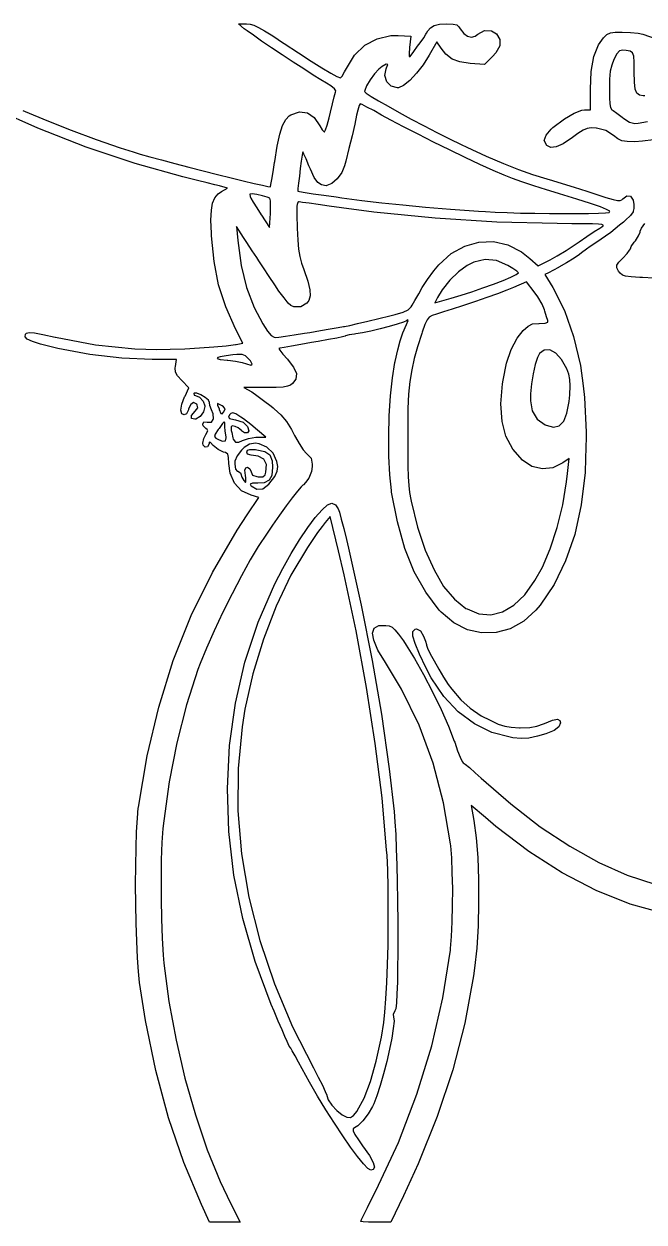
# Model space of a CAD drawing. Extents: x 85.3 to 114.3, y -106.8 to -93.4.
# Drawn here: x 104.53 to 107.11, y -103.14 to -98.14 of the extents above; entities that cross this region are included whole.
import ezdxf

# ---------------------------------------------------------------- set-up
doc = ezdxf.new("R2010")
doc.units = 0
doc.layers.add('BLACK', color=7, linetype='CONTINUOUS')

msp = doc.modelspace()

# ---------------------------------------------------------------- linework, layer by layer
at = {"layer": 'BLACK', "linetype": 'CONTINUOUS'}
for p, q in [((105.446, -98.1547), (105.422, -98.135)), ((105.422, -98.135), (105.456, -98.135)), ((105.456, -98.135), (105.471, -98.1362)), ((105.471, -98.1362), (105.486, -98.1405)), ((105.486, -98.1405), (105.505, -98.1492)), ((105.505, -98.1492), (105.531, -98.1637)), ((106.223, -98.1517), (106.238, -98.1413)), ((106.238, -98.1413), (106.26, -98.1362)), ((106.26, -98.1362), (106.289, -98.135)), ((106.289, -98.135), (106.317, -98.1357)), ((106.317, -98.1357), (106.333, -98.1391)), ((106.333, -98.1391), (106.342, -98.1468)), ((106.342, -98.1468), (106.347, -98.156)), ((105.458, -98.1641), (105.446, -98.1547)), ((105.484, -98.1823), (105.458, -98.1641)), ((105.518, -98.2062), (105.484, -98.1823)), ((105.531, -98.1637), (105.565, -98.1851)), ((105.565, -98.1851), (105.61, -98.2148)), ((105.949, -98.2239), (106, -98.1964)), ((106, -98.1964), (106.057, -98.1838)), ((106.057, -98.1838), (106.088, -98.1833)), ((106.088, -98.1833), (106.141, -98.1858)), ((106.141, -98.1858), (106.136, -98.2333)), ((106.18, -98.2138), (106.195, -98.1929)), ((106.195, -98.1929), (106.204, -98.1778)), ((106.204, -98.1778), (106.207, -98.173)), ((106.207, -98.173), (106.212, -98.1643)), ((106.212, -98.1643), (106.223, -98.1517)), ((106.347, -98.156), (106.362, -98.1755)), ((106.362, -98.1755), (106.377, -98.1862)), ((106.377, -98.1862), (106.394, -98.1908)), ((106.394, -98.1908), (106.409, -98.1853)), ((106.409, -98.1853), (106.42, -98.1777)), ((106.42, -98.1777), (106.449, -98.1625)), ((106.449, -98.1625), (106.477, -98.163)), ((106.477, -98.163), (106.498, -98.1767)), ((106.498, -98.1767), (106.513, -98.2003)), ((106.924, -98.2228), (106.945, -98.1923)), ((106.945, -98.1923), (106.959, -98.1792)), ((106.959, -98.1792), (106.974, -98.1721)), ((106.974, -98.1721), (106.994, -98.1693)), ((106.994, -98.1693), (107.023, -98.1692)), ((107.023, -98.1692), (107.057, -98.1708)), ((107.057, -98.1708), (107.09, -98.1741)), ((107.09, -98.1741), (107.109, -98.1774)), ((107.109, -98.1774), (107.161, -98.1951)), ((105.56, -98.234), (105.518, -98.2062)), ((105.604, -98.2639), (105.56, -98.234)), ((105.61, -98.2148), (105.613, -98.2169)), ((105.613, -98.2169), (105.672, -98.2558)), ((105.906, -98.2654), (105.949, -98.2239)), ((106.136, -98.2333), (106.134, -98.2591)), ((106.142, -98.2654), (106.153, -98.2499)), ((106.153, -98.2499), (106.169, -98.2274)), ((106.169, -98.2274), (106.18, -98.2138)), ((106.25, -98.2093), (106.218, -98.2659)), ((106.268, -98.236), (106.25, -98.2093)), ((106.287, -98.2604), (106.268, -98.236)), ((106.512, -98.2263), (106.495, -98.2553)), ((106.513, -98.2003), (106.512, -98.2263)), ((106.905, -98.2714), (106.924, -98.2228)), ((107.012, -98.2472), (107, -98.2597)), ((107.025, -98.2443), (107.012, -98.2472)), ((107.039, -98.2451), (107.025, -98.2443)), ((107.056, -98.2479), (107.039, -98.2451)), ((107.066, -98.2551), (107.056, -98.2479)), ((105.65, -98.294), (105.604, -98.2639)), ((105.694, -98.3227), (105.65, -98.294)), ((105.672, -98.2558), (105.725, -98.2898)), ((105.725, -98.2898), (105.77, -98.3182)), ((105.872, -98.3204), (105.906, -98.2654)), ((106.134, -98.2591), (106.134, -98.2707)), ((106.134, -98.2707), (106.138, -98.2702)), ((106.138, -98.2702), (106.142, -98.2654)), ((106.218, -98.2659), (106.193, -98.305)), ((106.313, -98.2815), (106.287, -98.2604)), ((106.345, -98.2937), (106.313, -98.2815)), ((106.389, -98.2997), (106.345, -98.2937)), ((106.448, -98.3039), (106.389, -98.2997)), ((106.482, -98.2704), (106.448, -98.3039)), ((106.495, -98.2553), (106.482, -98.2704)), ((106.894, -98.3331), (106.905, -98.2714)), ((106.988, -98.2829), (106.979, -98.3067)), ((107, -98.2597), (106.988, -98.2829)), ((107.071, -98.2698), (107.066, -98.2551)), ((107.073, -98.2951), (107.071, -98.2698)), ((107.073, -98.3339), (107.073, -98.2951)), ((105.734, -98.3481), (105.694, -98.3227)), ((105.766, -98.3683), (105.734, -98.3481)), ((105.77, -98.3182), (105.807, -98.34)), ((105.807, -98.34), (105.833, -98.3542)), ((105.854, -98.3531), (105.865, -98.3354)), ((105.865, -98.3354), (105.872, -98.3204)), ((105.989, -98.3426), (105.971, -98.3676)), ((106.007, -98.3235), (105.989, -98.3426)), ((106.022, -98.3119), (106.007, -98.3235)), ((106.038, -98.3028), (106.022, -98.3119)), ((106.033, -98.3507), (106.038, -98.3228)), ((106.045, -98.3047), (106.038, -98.3028)), ((106.038, -98.3228), (106.04, -98.3178)), ((106.04, -98.3178), (106.045, -98.3047)), ((106.165, -98.3407), (106.137, -98.3705)), ((106.193, -98.305), (106.165, -98.3407)), ((106.89, -98.4066), (106.894, -98.3331)), ((106.973, -98.3325), (106.97, -98.3653)), ((106.979, -98.3067), (106.973, -98.3325)), ((107.073, -98.3344), (107.073, -98.3339)), ((107.074, -98.3774), (107.073, -98.3344)), ((105.789, -98.3817), (105.766, -98.3683)), ((105.807, -98.3933), (105.789, -98.3817)), ((105.823, -98.406), (105.807, -98.3933)), ((105.833, -98.3542), (105.847, -98.3599)), ((105.847, -98.36), (105.854, -98.3531)), ((105.847, -98.3599), (105.847, -98.36)), ((105.956, -98.393), (105.949, -98.4133)), ((105.971, -98.3676), (105.956, -98.393)), ((106.041, -98.3761), (106.033, -98.3507)), ((106.059, -98.3945), (106.041, -98.3761)), ((106.086, -98.4017), (106.059, -98.3945)), ((106.111, -98.3916), (106.089, -98.4013)), ((106.137, -98.3705), (106.111, -98.3916)), ((106.97, -98.3653), (106.97, -98.4049)), ((107.077, -98.4065), (107.074, -98.3774)), ((105.814, -98.4685), (105.821, -98.4391)), ((105.821, -98.4391), (105.827, -98.4196)), ((105.828, -98.4142), (105.823, -98.406)), ((105.827, -98.4196), (105.828, -98.4142)), ((105.949, -98.4133), (105.948, -98.4171)), ((105.948, -98.4171), (105.955, -98.4242)), ((105.955, -98.4242), (105.975, -98.4375)), ((105.975, -98.4375), (106.006, -98.4561)), ((106.089, -98.4013), (106.086, -98.4017)), ((106.89, -98.4933), (106.89, -98.4066)), ((106.97, -98.4049), (106.97, -98.4435)), ((106.97, -98.4435), (106.971, -98.4688)), ((107.084, -98.424), (107.077, -98.4065)), ((107.095, -98.4327), (107.084, -98.424)), ((107.111, -98.435), (107.095, -98.4327)), ((107.118, -98.4346), (107.111, -98.435)), ((104.585, -98.5705), (104.389, -98.4835)), ((104.522, -98.4955), (104.532, -98.4998)), ((104.532, -98.4998), (104.623, -98.5383)), ((105.806, -98.5037), (105.814, -98.4685)), ((105.92, -98.4951), (105.915, -98.5162)), ((105.926, -98.4758), (105.92, -98.4951)), ((105.93, -98.4683), (105.926, -98.4758)), ((105.938, -98.4716), (105.93, -98.4683)), ((105.958, -98.4816), (105.938, -98.4716)), ((105.986, -98.4968), (105.958, -98.4816)), ((106.019, -98.5155), (105.986, -98.4968)), ((106.006, -98.4561), (106.046, -98.4787)), ((106.046, -98.4787), (106.092, -98.5044)), ((106.823, -98.5068), (106.854, -98.4946)), ((106.854, -98.4946), (106.865, -98.4933)), ((106.865, -98.4933), (106.89, -98.4933)), ((106.971, -98.4688), (106.974, -98.4841)), ((106.974, -98.4841), (106.98, -98.4929)), ((106.98, -98.4929), (106.985, -98.4966)), ((106.985, -98.4966), (107.001, -98.5074)), ((104.623, -98.5383), (104.724, -98.5781)), ((105.606, -98.5589), (105.619, -98.5337)), ((105.619, -98.5337), (105.634, -98.5178)), ((105.634, -98.5178), (105.641, -98.5138)), ((105.641, -98.5138), (105.677, -98.5018)), ((105.677, -98.5018), (105.71, -98.5058)), ((105.71, -98.5058), (105.738, -98.526)), ((105.738, -98.526), (105.761, -98.5596)), ((105.792, -98.557), (105.8, -98.5272)), ((105.8, -98.5272), (105.806, -98.5037)), ((105.915, -98.5162), (105.907, -98.5536)), ((106.058, -98.5369), (106.019, -98.5155)), ((106.111, -98.5647), (106.058, -98.5369)), ((106.092, -98.5044), (106.143, -98.5319)), ((106.143, -98.5319), (106.196, -98.5601)), ((106.734, -98.5676), (106.782, -98.5313)), ((106.782, -98.5313), (106.823, -98.5068)), ((107.001, -98.5074), (107.023, -98.5234)), ((107.023, -98.5234), (107.03, -98.5294)), ((107.03, -98.5294), (107.054, -98.5449)), ((107.054, -98.5449), (107.075, -98.5499)), ((107.075, -98.5499), (107.09, -98.5489)), ((107.09, -98.5489), (107.129, -98.5424)), ((104.787, -98.6489), (104.585, -98.5705)), ((104.724, -98.5781), (104.828, -98.6167)), ((105.584, -98.6446), (105.595, -98.5952)), ((105.595, -98.5952), (105.606, -98.5589)), ((105.761, -98.5596), (105.771, -98.5767)), ((105.771, -98.5767), (105.78, -98.5849)), ((105.78, -98.5849), (105.781, -98.585)), ((105.781, -98.585), (105.785, -98.5774)), ((105.785, -98.5774), (105.792, -98.557)), ((105.907, -98.5536), (105.896, -98.6015)), ((106.171, -98.5954), (106.111, -98.5647)), ((106.236, -98.6277), (106.171, -98.5954)), ((106.196, -98.5601), (106.25, -98.5879)), ((106.25, -98.5879), (106.302, -98.6142)), ((106.698, -98.6219), (106.705, -98.599)), ((106.705, -98.599), (106.727, -98.5736)), ((106.727, -98.5736), (106.734, -98.5676)), ((106.838, -98.5926), (106.815, -98.6089)), ((106.86, -98.5783), (106.838, -98.5926)), ((106.877, -98.571), (106.86, -98.5783)), ((106.893, -98.5689), (106.877, -98.571)), ((106.914, -98.5701), (106.893, -98.5689)), ((106.916, -98.5703), (106.914, -98.5701)), ((106.954, -98.5795), (106.916, -98.5703)), ((106.987, -98.6004), (106.954, -98.5795)), ((104.991, -98.7168), (104.787, -98.6489)), ((104.828, -98.6167), (104.929, -98.6517)), ((105.573, -98.7088), (105.584, -98.6446)), ((105.896, -98.6015), (105.883, -98.6546)), ((106.302, -98.6603), (106.236, -98.6277)), ((106.302, -98.6142), (106.351, -98.6379)), ((106.351, -98.6379), (106.375, -98.6491)), ((106.375, -98.6491), (106.456, -98.6863)), ((106.708, -98.6417), (106.698, -98.6219)), ((106.708, -98.6418), (106.708, -98.6417)), ((106.725, -98.6505), (106.708, -98.6418)), ((106.747, -98.6484), (106.725, -98.6505)), ((106.776, -98.6347), (106.747, -98.6484)), ((106.815, -98.6089), (106.776, -98.6347)), ((107.005, -98.6139), (106.987, -98.6004)), ((107.022, -98.6222), (107.005, -98.6139)), ((107.044, -98.6259), (107.022, -98.6222)), ((107.075, -98.6267), (107.044, -98.6259)), ((107.108, -98.6248), (107.075, -98.6267)), ((107.153, -98.6185), (107.108, -98.6248)), ((104.929, -98.6517), (104.982, -98.6687)), ((104.982, -98.6687), (105.012, -98.6778)), ((105.012, -98.6778), (105.052, -98.6892)), ((105.052, -98.6892), (105.101, -98.7025)), ((105.687, -98.6829), (105.684, -98.7077)), ((105.69, -98.6683), (105.687, -98.6829)), ((105.69, -98.6685), (105.69, -98.6683)), ((105.695, -98.6779), (105.69, -98.6685)), ((105.704, -98.6984), (105.695, -98.6779)), ((105.716, -98.7267), (105.704, -98.6984)), ((105.883, -98.6546), (105.87, -98.7073)), ((106.368, -98.6918), (106.302, -98.6603)), ((106.429, -98.7209), (106.368, -98.6918)), ((106.456, -98.6863), (106.527, -98.7168)), ((105.19, -98.7724), (104.991, -98.7168)), ((105.101, -98.7025), (105.156, -98.7171)), ((105.156, -98.7171), (105.215, -98.7324)), ((105.215, -98.7324), (105.275, -98.7479)), ((105.275, -98.7479), (105.334, -98.763)), ((105.566, -98.7515), (105.572, -98.7127)), ((105.572, -98.7127), (105.573, -98.7088)), ((105.68, -98.7383), (105.676, -98.7704)), ((105.684, -98.7077), (105.68, -98.7383)), ((105.722, -98.7412), (105.716, -98.7267)), ((105.738, -98.7751), (105.722, -98.7412)), ((105.865, -98.7267), (105.853, -98.7548)), ((105.87, -98.7073), (105.865, -98.7267)), ((106.485, -98.7462), (106.429, -98.7209)), ((106.531, -98.7664), (106.485, -98.7462)), ((106.527, -98.7168), (106.59, -98.742)), ((106.59, -98.742), (106.649, -98.7631)), ((105.206, -98.7765), (105.19, -98.7724)), ((105.251, -98.7877), (105.206, -98.7765)), ((105.292, -98.7979), (105.251, -98.7877)), ((105.324, -98.806), (105.292, -98.7979)), ((105.334, -98.763), (105.391, -98.7771)), ((105.391, -98.7771), (105.442, -98.7898)), ((105.442, -98.7898), (105.487, -98.8004)), ((105.557, -98.8055), (105.561, -98.7835)), ((105.561, -98.7835), (105.566, -98.7515)), ((105.672, -98.7997), (105.67, -98.8219)), ((105.676, -98.7704), (105.672, -98.7997)), ((105.753, -98.7962), (105.738, -98.7751)), ((105.769, -98.807), (105.753, -98.7962)), ((105.834, -98.7809), (105.812, -98.8007)), ((105.853, -98.7548), (105.834, -98.7809)), ((106.565, -98.7801), (106.531, -98.7664)), ((106.604, -98.7941), (106.565, -98.7801)), ((106.654, -98.8106), (106.604, -98.7941)), ((106.649, -98.7631), (106.708, -98.7816)), ((106.708, -98.7816), (106.732, -98.7886)), ((106.732, -98.7886), (106.773, -98.8007)), ((105.323, -98.8606), (105.337, -98.8445)), ((105.343, -98.8111), (105.324, -98.806)), ((105.337, -98.8445), (105.351, -98.8346)), ((105.376, -98.8196), (105.343, -98.8111)), ((105.351, -98.8346), (105.376, -98.8196)), ((105.479, -98.8442), (105.469, -98.8457)), ((105.469, -98.8457), (105.471, -98.8549)), ((105.498, -98.8467), (105.479, -98.8442)), ((105.487, -98.8004), (105.522, -98.8083)), ((105.522, -98.8517), (105.498, -98.8467)), ((105.522, -98.8083), (105.545, -98.8131)), ((105.545, -98.8131), (105.555, -98.8142)), ((105.555, -98.8141), (105.557, -98.8055)), ((105.555, -98.8142), (105.555, -98.8141)), ((105.67, -98.8219), (105.669, -98.8327)), ((105.669, -98.8327), (105.669, -98.8331)), ((105.669, -98.8331), (105.677, -98.8348)), ((105.677, -98.8348), (105.7, -98.8385)), ((105.7, -98.8385), (105.734, -98.8436)), ((105.734, -98.8436), (105.778, -98.8499)), ((105.788, -98.81), (105.769, -98.807)), ((105.778, -98.8499), (105.829, -98.8571)), ((105.791, -98.8098), (105.788, -98.81)), ((105.812, -98.8007), (105.791, -98.8098)), ((106.707, -98.8275), (106.654, -98.8106)), ((106.757, -98.8426), (106.707, -98.8275)), ((106.761, -98.8441), (106.757, -98.8426)), ((106.834, -98.8658), (106.761, -98.8441)), ((106.773, -98.8007), (106.823, -98.816)), ((106.823, -98.816), (106.875, -98.8324)), ((106.875, -98.8324), (106.913, -98.845)), ((106.913, -98.845), (106.955, -98.8586)), ((105.309, -98.9124), (105.314, -98.8823)), ((105.314, -98.8823), (105.323, -98.8606)), ((105.471, -98.8549), (105.474, -98.8621)), ((105.474, -98.8621), (105.483, -98.8782)), ((105.483, -98.8782), (105.499, -98.903)), ((105.542, -98.8574), (105.522, -98.8517)), ((105.553, -98.8622), (105.542, -98.8574)), ((105.553, -98.8624), (105.553, -98.8622)), ((105.555, -98.8733), (105.553, -98.8624)), ((105.556, -98.8958), (105.555, -98.8733)), ((105.555, -98.9256), (105.556, -98.8958)), ((105.666, -98.8958), (105.665, -98.9075)), ((105.667, -98.8891), (105.666, -98.8958)), ((105.67, -98.8799), (105.667, -98.8891)), ((105.674, -98.8777), (105.67, -98.8799)), ((105.675, -98.8778), (105.674, -98.8777)), ((105.689, -98.8797), (105.675, -98.8778)), ((105.717, -98.8835), (105.689, -98.8797)), ((105.755, -98.8888), (105.717, -98.8835)), ((105.801, -98.8953), (105.755, -98.8888)), ((105.852, -98.9026), (105.801, -98.8953)), ((105.829, -98.8571), (105.853, -98.8605)), ((105.853, -98.8605), (105.936, -98.8714)), ((105.936, -98.8714), (106.02, -98.8813)), ((106.02, -98.8813), (106.107, -98.8904)), ((106.107, -98.8904), (106.202, -98.8991)), ((106.202, -98.8991), (106.306, -98.9076)), ((106.89, -98.8837), (106.834, -98.8658)), ((106.932, -98.8981), (106.89, -98.8837)), ((106.958, -98.909), (106.932, -98.8981)), ((106.955, -98.8586), (106.985, -98.8674)), ((106.985, -98.8674), (107.004, -98.8717)), ((107.004, -98.8717), (107.015, -98.872)), ((107.015, -98.872), (107.022, -98.8689)), ((107.022, -98.8689), (107.026, -98.8643)), ((107.026, -98.8643), (107.042, -98.8519)), ((107.042, -98.8519), (107.057, -98.8543)), ((107.057, -98.8543), (107.068, -98.87)), ((107.068, -98.87), (107.072, -98.8881)), ((107.072, -98.8881), (107.072, -98.9057)), ((105.307, -98.9535), (105.309, -98.9124)), ((105.499, -98.903), (105.517, -98.9312)), ((105.517, -98.9312), (105.518, -98.9328)), ((105.518, -98.9328), (105.552, -98.9848)), ((105.552, -98.9848), (105.555, -98.9256)), ((105.665, -98.9075), (105.665, -98.9377)), ((105.665, -98.9377), (105.667, -98.9819)), ((105.986, -98.9202), (105.852, -98.9026)), ((106.243, -98.946), (105.986, -98.9202)), ((106.5, -98.9622), (106.243, -98.946)), ((106.306, -98.9076), (106.424, -98.9162)), ((106.424, -98.9162), (106.453, -98.9182)), ((106.453, -98.9182), (106.493, -98.9205)), ((106.493, -98.9205), (106.543, -98.9224)), ((106.543, -98.9224), (106.598, -98.924)), ((106.598, -98.924), (106.658, -98.9252)), ((106.658, -98.9252), (106.719, -98.926)), ((106.719, -98.926), (106.778, -98.9264)), ((106.778, -98.9264), (106.834, -98.9263)), ((106.834, -98.9263), (106.883, -98.9258)), ((106.883, -98.9258), (106.924, -98.9249)), ((106.924, -98.9249), (106.953, -98.9235)), ((106.953, -98.9235), (106.968, -98.9216)), ((106.971, -98.9167), (106.958, -98.909)), ((106.968, -98.9216), (106.969, -98.9213)), ((106.969, -98.9213), (106.971, -98.9167)), ((107.057, -98.9343), (107.037, -98.9539)), ((107.068, -98.9196), (107.057, -98.9343)), ((107.069, -98.9167), (107.068, -98.9196)), ((107.072, -98.9057), (107.069, -98.9167)), ((105.309, -99.0085), (105.307, -98.9535)), ((105.443, -99.0267), (105.414, -98.9808)), ((105.414, -98.9808), (105.419, -99.0392)), ((105.667, -98.9819), (105.667, -98.9871)), ((105.667, -98.9871), (105.669, -99.0369)), ((106.752, -98.9683), (106.5, -98.9622)), ((106.813, -98.9686), (106.752, -98.9683)), ((106.863, -98.969), (106.813, -98.9686)), ((106.899, -98.9697), (106.863, -98.969)), ((106.924, -98.9708), (106.899, -98.9697)), ((106.906, -99.0016), (106.929, -98.9869)), ((106.938, -98.9724), (106.924, -98.9708)), ((106.929, -98.9869), (106.938, -98.9816)), ((106.944, -98.9747), (106.938, -98.9724)), ((106.938, -98.9816), (106.944, -98.9777)), ((106.944, -98.9777), (106.944, -98.9747)), ((107.012, -98.9747), (106.975, -99.0054)), ((107.028, -98.9615), (107.012, -98.9747)), ((107.037, -98.9539), (107.028, -98.9615)), ((107.098, -99.0003), (107.103, -98.9874)), ((107.103, -98.9874), (107.117, -98.9676)), ((105.31, -99.0195), (105.309, -99.0085)), ((105.32, -99.1262), (105.31, -99.0195)), ((105.419, -99.0392), (105.433, -99.1425)), ((105.457, -99.0477), (105.443, -99.0267)), ((105.479, -99.0814), (105.457, -99.0477)), ((105.669, -99.0369), (105.673, -99.0747)), ((106.366, -99.0617), (106.425, -99.045)), ((106.425, -99.045), (106.486, -99.0435)), ((106.486, -99.0435), (106.546, -99.0572)), ((106.827, -99.0553), (106.843, -99.0439)), ((106.843, -99.0439), (106.876, -99.0215)), ((106.876, -99.0215), (106.906, -99.0016)), ((106.913, -99.0488), (106.889, -99.0642)), ((106.975, -99.0054), (106.913, -99.0488)), ((107.061, -99.0635), (107.073, -99.0461)), ((107.073, -99.0461), (107.078, -99.0399)), ((107.078, -99.0399), (107.091, -99.0197)), ((107.091, -99.0197), (107.098, -99.0033)), ((107.098, -99.0033), (107.098, -99.0003)), ((105.498, -99.11), (105.479, -99.0814)), ((105.673, -99.0747), (105.678, -99.1054)), ((106.258, -99.14), (106.309, -99.0934)), ((106.309, -99.0934), (106.366, -99.0617)), ((106.546, -99.0572), (106.603, -99.0864)), ((106.603, -99.0864), (106.638, -99.1138)), ((106.752, -99.1026), (106.789, -99.0801)), ((106.789, -99.0801), (106.827, -99.0553)), ((106.845, -99.0966), (106.822, -99.1127)), ((106.853, -99.09), (106.845, -99.0966)), ((106.874, -99.0743), (106.853, -99.09)), ((106.889, -99.0642), (106.874, -99.0743)), ((107.026, -99.1119), (107.043, -99.093)), ((107.043, -99.093), (107.054, -99.0786)), ((107.054, -99.0786), (107.057, -99.0737)), ((107.057, -99.0737), (107.061, -99.0635)), ((105.339, -99.2234), (105.32, -99.1262)), ((105.433, -99.1425), (105.456, -99.2344)), ((105.507, -99.1235), (105.498, -99.11)), ((105.527, -99.153), (105.507, -99.1235)), ((105.678, -99.1054), (105.685, -99.1337)), ((105.685, -99.1337), (105.694, -99.16)), ((106.237, -99.1652), (106.258, -99.14)), ((106.376, -99.1435), (106.34, -99.1692)), ((106.404, -99.1297), (106.376, -99.1435)), ((106.451, -99.1182), (106.404, -99.1297)), ((106.498, -99.1228), (106.451, -99.1182)), ((106.546, -99.1436), (106.498, -99.1228)), ((106.566, -99.1555), (106.546, -99.1436)), ((106.638, -99.1138), (106.672, -99.1442)), ((106.672, -99.1442), (106.722, -99.1189)), ((106.722, -99.1189), (106.752, -99.1026)), ((106.791, -99.1321), (106.758, -99.1505)), ((106.822, -99.1127), (106.791, -99.1321)), ((107.001, -99.1421), (107.009, -99.1297)), ((107.001, -99.1526), (107.001, -99.1421)), ((107.009, -99.1297), (107.026, -99.1119)), ((105.55, -99.1883), (105.527, -99.153)), ((105.574, -99.2244), (105.55, -99.1883)), ((105.694, -99.16), (105.711, -99.2081)), ((106.211, -99.2016), (106.237, -99.1652)), ((106.34, -99.1692), (106.304, -99.2048)), ((106.526, -99.205), (106.558, -99.1913)), ((106.558, -99.1913), (106.58, -99.1805)), ((106.583, -99.1669), (106.566, -99.1555)), ((106.58, -99.1805), (106.59, -99.1736)), ((106.59, -99.173), (106.583, -99.1669)), ((106.59, -99.1736), (106.59, -99.173)), ((106.715, -99.173), (106.7, -99.1808)), ((106.7, -99.1808), (106.733, -99.2343)), ((106.757, -99.1507), (106.715, -99.173)), ((106.758, -99.1505), (106.757, -99.1507)), ((107.008, -99.1664), (107.001, -99.1526)), ((107.015, -99.1756), (107.008, -99.1664)), ((107.024, -99.1833), (107.015, -99.1756)), ((107.037, -99.188), (107.024, -99.1833)), ((107.06, -99.1909), (107.037, -99.188)), ((107.096, -99.1931), (107.06, -99.1909)), ((107.107, -99.1936), (107.096, -99.1931)), ((107.154, -99.1952), (107.107, -99.1936)), ((105.369, -99.3156), (105.339, -99.2234)), ((105.456, -99.2344), (105.488, -99.3183)), ((105.591, -99.2499), (105.574, -99.2244)), ((105.612, -99.2785), (105.591, -99.2499)), ((105.711, -99.2081), (105.72, -99.244)), ((105.72, -99.244), (105.721, -99.2702)), ((106.174, -99.2612), (106.189, -99.2353)), ((106.189, -99.2353), (106.211, -99.2016)), ((106.272, -99.2449), (106.252, -99.2769)), ((106.304, -99.2048), (106.272, -99.2449)), ((106.396, -99.2528), (106.442, -99.2368)), ((106.442, -99.2368), (106.486, -99.2205)), ((106.486, -99.2205), (106.526, -99.205)), ((106.542, -99.2461), (106.503, -99.2608)), ((106.57, -99.2346), (106.542, -99.2461)), ((106.623, -99.211), (106.57, -99.2346)), ((106.656, -99.2532), (106.623, -99.211)), ((106.733, -99.2343), (106.782, -99.3306)), ((105.629, -99.2996), (105.612, -99.2785)), ((105.64, -99.3099), (105.629, -99.2996)), ((105.716, -99.2894), (105.707, -99.3009)), ((105.721, -99.2702), (105.716, -99.2894)), ((106.147, -99.3088), (106.158, -99.289)), ((106.158, -99.289), (106.174, -99.2612)), ((106.252, -99.2769), (106.241, -99.2994)), ((106.241, -99.2994), (106.31, -99.2798)), ((106.31, -99.2798), (106.351, -99.2675)), ((106.351, -99.2675), (106.396, -99.2528)), ((106.402, -99.2963), (106.357, -99.3109)), ((106.411, -99.2932), (106.402, -99.2963)), ((106.458, -99.2771), (106.411, -99.2932)), ((106.503, -99.2608), (106.458, -99.2771)), ((106.671, -99.2743), (106.656, -99.2532)), ((106.689, -99.3037), (106.671, -99.2743)), ((105.41, -99.4076), (105.369, -99.3156)), ((105.488, -99.3183), (105.524, -99.3866)), ((105.653, -99.3155), (105.64, -99.3099)), ((105.682, -99.3162), (105.653, -99.3155)), ((105.707, -99.3009), (105.682, -99.3162)), ((106.053, -99.3531), (106.076, -99.3473)), ((106.076, -99.3473), (106.109, -99.3376)), ((106.109, -99.3376), (106.13, -99.3278)), ((106.13, -99.3278), (106.143, -99.3155)), ((106.143, -99.3155), (106.147, -99.3088)), ((106.248, -99.3455), (106.23, -99.3515)), ((106.253, -99.3441), (106.248, -99.3455)), ((106.278, -99.3361), (106.253, -99.3441)), ((106.314, -99.3246), (106.278, -99.3361)), ((106.357, -99.3109), (106.314, -99.3246)), ((106.699, -99.3282), (106.689, -99.3037)), ((106.7, -99.3342), (106.699, -99.3282)), ((106.707, -99.3575), (106.7, -99.3342)), ((106.782, -99.3306), (106.82, -99.4395)), ((105.524, -99.3866), (105.543, -99.4174)), ((105.838, -99.4018), (105.86, -99.3981)), ((105.86, -99.3981), (105.865, -99.3973)), ((105.865, -99.3973), (105.886, -99.3931)), ((105.886, -99.3931), (105.919, -99.3857)), ((105.919, -99.3857), (105.961, -99.3759)), ((105.961, -99.3759), (106.007, -99.3648)), ((106.007, -99.3648), (106.053, -99.3531)), ((106.051, -99.3974), (106.013, -99.4073)), ((106.084, -99.3879), (106.051, -99.3974)), ((106.11, -99.3796), (106.084, -99.3879)), ((106.108, -99.4241), (106.123, -99.3894)), ((106.123, -99.3737), (106.11, -99.3796)), ((106.129, -99.3697), (106.123, -99.3737)), ((106.123, -99.3894), (106.13, -99.3725)), ((106.13, -99.3725), (106.129, -99.3697)), ((106.2, -99.3899), (106.189, -99.4216)), ((106.209, -99.3701), (106.2, -99.3899)), ((106.218, -99.3584), (106.209, -99.3701)), ((106.23, -99.3515), (106.218, -99.3584)), ((106.61, -99.414), (106.63, -99.3956)), ((106.63, -99.3956), (106.649, -99.3871)), ((106.649, -99.3871), (106.675, -99.385)), ((106.675, -99.385), (106.677, -99.385)), ((106.677, -99.385), (106.701, -99.3839)), ((106.701, -99.3839), (106.712, -99.3799)), ((106.712, -99.373), (106.707, -99.3575)), ((106.712, -99.3799), (106.712, -99.373)), ((104.532, -99.4404), (104.534, -99.43)), ((104.54, -99.4502), (104.532, -99.4404)), ((104.534, -99.43), (104.538, -99.425)), ((104.538, -99.425), (104.549, -99.4225)), ((104.549, -99.4225), (104.571, -99.4244)), ((104.571, -99.4244), (104.606, -99.4308)), ((104.606, -99.4308), (104.657, -99.442)), ((104.657, -99.442), (104.658, -99.4423)), ((104.658, -99.4423), (104.825, -99.4743)), ((105.44, -99.4676), (105.41, -99.4076)), ((105.543, -99.4174), (105.558, -99.4353)), ((105.558, -99.4353), (105.571, -99.4427)), ((105.571, -99.4427), (105.576, -99.4432)), ((105.576, -99.4432), (105.59, -99.4418)), ((105.59, -99.4418), (105.618, -99.4381)), ((105.618, -99.4381), (105.655, -99.4325)), ((105.655, -99.4325), (105.698, -99.4255)), ((105.698, -99.4255), (105.719, -99.422)), ((105.719, -99.422), (105.764, -99.4143)), ((105.764, -99.4143), (105.805, -99.4074)), ((105.832, -99.446), (105.797, -99.4525)), ((105.805, -99.4074), (105.838, -99.4018)), ((105.856, -99.4409), (105.832, -99.446)), ((105.867, -99.4378), (105.856, -99.4409)), ((105.868, -99.4372), (105.867, -99.4378)), ((105.884, -99.4328), (105.868, -99.4372)), ((105.906, -99.4294), (105.884, -99.4328)), ((105.912, -99.4287), (105.906, -99.4294)), ((105.939, -99.424), (105.912, -99.4287)), ((105.974, -99.4165), (105.939, -99.424)), ((106.013, -99.4073), (105.974, -99.4165)), ((106.097, -99.4574), (106.108, -99.4241)), ((106.187, -99.4262), (106.169, -99.482)), ((106.189, -99.4216), (106.187, -99.4262)), ((106.56, -99.4929), (106.585, -99.446)), ((106.585, -99.446), (106.61, -99.414)), ((106.82, -99.4395), (106.849, -99.5607)), ((104.562, -99.4602), (104.54, -99.4502)), ((104.596, -99.4712), (104.562, -99.4602)), ((104.646, -99.4839), (104.596, -99.4712)), ((104.668, -99.4889), (104.646, -99.4839)), ((104.802, -99.514), (104.668, -99.4889)), ((104.825, -99.4743), (104.989, -99.4907)), ((104.989, -99.4907), (105.082, -99.4932)), ((105.082, -99.4932), (105.137, -99.4924)), ((105.137, -99.4924), (105.198, -99.4902)), ((105.198, -99.4902), (105.26, -99.4869)), ((105.26, -99.4869), (105.319, -99.4828)), ((105.319, -99.4828), (105.37, -99.478)), ((105.37, -99.478), (105.409, -99.473)), ((105.409, -99.473), (105.413, -99.4723)), ((105.413, -99.4723), (105.44, -99.4676)), ((105.595, -99.4884), (105.591, -99.4897)), ((105.591, -99.4897), (105.594, -99.497)), ((105.594, -99.497), (105.607, -99.5128)), ((105.613, -99.4846), (105.595, -99.4884)), ((105.643, -99.4791), (105.613, -99.4846)), ((105.682, -99.4722), (105.643, -99.4791)), ((105.726, -99.4647), (105.682, -99.4722)), ((105.755, -99.4599), (105.726, -99.4647)), ((105.797, -99.4525), (105.755, -99.4599)), ((106.076, -99.5433), (106.087, -99.4951)), ((106.087, -99.4951), (106.097, -99.4574)), ((106.169, -99.482), (106.155, -99.5318)), ((106.54, -99.5505), (106.56, -99.4929)), ((106.697, -99.4963), (106.678, -99.5098)), ((106.721, -99.495), (106.697, -99.4963)), ((106.746, -99.5082), (106.721, -99.495)), ((104.935, -99.5296), (104.802, -99.514)), ((105.062, -99.535), (104.935, -99.5296)), ((105.164, -99.535), (105.062, -99.535)), ((105.159, -99.5639), (105.164, -99.535)), ((105.336, -99.5269), (105.333, -99.5309)), ((105.333, -99.5309), (105.346, -99.5347)), ((105.345, -99.5243), (105.336, -99.5269)), ((105.37, -99.5199), (105.345, -99.5243)), ((105.346, -99.5347), (105.375, -99.5385)), ((105.399, -99.5162), (105.37, -99.5199)), ((105.375, -99.5385), (105.377, -99.5387)), ((105.377, -99.5387), (105.41, -99.5429)), ((105.415, -99.5147), (105.399, -99.5162)), ((105.41, -99.5429), (105.438, -99.5483)), ((105.437, -99.515), (105.415, -99.5147)), ((105.451, -99.5202), (105.437, -99.515)), ((105.438, -99.5483), (105.455, -99.5536)), ((105.464, -99.5319), (105.451, -99.5202)), ((105.472, -99.5406), (105.464, -99.5319)), ((105.479, -99.5543), (105.472, -99.5406)), ((105.607, -99.5128), (105.626, -99.5338)), ((105.626, -99.5338), (105.626, -99.5345)), ((105.626, -99.5345), (105.642, -99.5543)), ((106.064, -99.6114), (106.075, -99.5472)), ((106.075, -99.5472), (106.076, -99.5433)), ((106.155, -99.5318), (106.145, -99.579)), ((106.669, -99.527), (106.66, -99.5566)), ((106.678, -99.5098), (106.669, -99.527)), ((106.77, -99.5349), (106.746, -99.5082)), ((106.792, -99.5743), (106.77, -99.5349)), ((105.158, -99.5701), (105.159, -99.5639)), ((105.159, -99.5876), (105.158, -99.5701)), ((105.167, -99.6033), (105.159, -99.5876)), ((105.455, -99.5536), (105.473, -99.5593)), ((105.473, -99.5593), (105.479, -99.5543)), ((105.642, -99.5543), (105.652, -99.5669)), ((105.652, -99.5669), (105.664, -99.5937)), ((105.664, -99.5937), (105.661, -99.6168)), ((106.145, -99.579), (106.137, -99.6271)), ((106.526, -99.6215), (106.54, -99.5505)), ((106.652, -99.5946), (106.645, -99.6367)), ((106.66, -99.5566), (106.652, -99.5946)), ((106.792, -99.5747), (106.792, -99.5743)), ((106.8, -99.5972), (106.792, -99.5747)), ((106.805, -99.6189), (106.8, -99.5972)), ((106.849, -99.5607), (106.86, -99.6456)), ((105.185, -99.6233), (105.167, -99.6033)), ((105.215, -99.6538), (105.185, -99.6233)), ((105.627, -99.6473), (105.608, -99.6501)), ((105.639, -99.6424), (105.627, -99.6473)), ((105.648, -99.635), (105.639, -99.6424)), ((105.661, -99.6168), (105.648, -99.635)), ((106.056, -99.6873), (106.064, -99.6114)), ((106.137, -99.6271), (106.132, -99.6795)), ((106.517, -99.7208), (106.524, -99.637)), ((106.524, -99.637), (106.526, -99.6215)), ((106.645, -99.6367), (106.641, -99.6789)), ((106.804, -99.6829), (106.806, -99.6456)), ((106.806, -99.6456), (106.805, -99.6189)), ((106.86, -99.6456), (106.866, -99.6936)), ((105.186, -99.7222), (105.197, -99.6917)), ((105.197, -99.6917), (105.199, -99.6887)), ((105.199, -99.6887), (105.215, -99.6538)), ((105.237, -99.6757), (105.236, -99.6767)), ((105.236, -99.6767), (105.237, -99.684)), ((105.248, -99.6755), (105.237, -99.6757)), ((105.237, -99.684), (105.242, -99.685)), ((105.242, -99.685), (105.259, -99.692)), ((105.265, -99.6825), (105.248, -99.6755)), ((105.259, -99.692), (105.274, -99.7087)), ((105.283, -99.6936), (105.265, -99.6825)), ((105.297, -99.7056), (105.283, -99.6936)), ((105.538, -99.652), (105.444, -99.6524)), ((105.444, -99.6524), (105.477, -99.6708)), ((105.477, -99.6708), (105.498, -99.6849)), ((105.498, -99.6849), (105.527, -99.7062)), ((105.579, -99.6516), (105.538, -99.652)), ((105.608, -99.6501), (105.579, -99.6516)), ((106.051, -99.7703), (106.056, -99.6873)), ((106.132, -99.6795), (106.129, -99.7398)), ((106.641, -99.6789), (106.64, -99.7073)), ((106.801, -99.7111), (106.804, -99.6829)), ((106.866, -99.6936), (106.873, -99.8379)), ((105.182, -99.7469), (105.186, -99.7222)), ((105.185, -99.7627), (105.182, -99.7469)), ((105.213, -99.7459), (105.205, -99.7615)), ((105.214, -99.7413), (105.213, -99.7459)), ((105.223, -99.7228), (105.214, -99.7413)), ((105.235, -99.7154), (105.223, -99.7228)), ((105.248, -99.7218), (105.235, -99.7154)), ((105.241, -99.7511), (105.252, -99.7366)), ((105.25, -99.7254), (105.248, -99.7218)), ((105.252, -99.7366), (105.25, -99.7254)), ((105.274, -99.7087), (105.281, -99.7284)), ((105.282, -99.7317), (105.276, -99.754)), ((105.281, -99.7284), (105.282, -99.7317)), ((105.301, -99.7152), (105.297, -99.7056)), ((105.302, -99.7272), (105.301, -99.7152)), ((105.31, -99.7449), (105.302, -99.7272)), ((105.317, -99.7617), (105.31, -99.7449)), ((105.34, -99.7213), (105.334, -99.7186)), ((105.334, -99.7186), (105.335, -99.7253)), ((105.335, -99.7253), (105.341, -99.7418)), ((105.354, -99.729), (105.34, -99.7213)), ((105.341, -99.7418), (105.341, -99.7437)), ((105.341, -99.7437), (105.348, -99.7601)), ((105.36, -99.7328), (105.354, -99.729)), ((105.367, -99.7417), (105.36, -99.7328)), ((105.361, -99.7541), (105.367, -99.7417)), ((105.527, -99.7062), (105.558, -99.7305)), ((105.558, -99.7305), (105.566, -99.737)), ((105.566, -99.737), (105.571, -99.7417)), ((105.571, -99.7417), (105.598, -99.7664)), ((106.129, -99.7398), (106.128, -99.8114)), ((106.522, -99.7934), (106.517, -99.7208)), ((106.64, -99.7073), (106.647, -99.7502)), ((106.792, -99.7597), (106.801, -99.7111)), ((105.196, -99.7668), (105.185, -99.7627)), ((105.205, -99.7615), (105.196, -99.7668)), ((105.226, -99.7693), (105.241, -99.7511)), ((105.226, -99.7809), (105.226, -99.7693)), ((105.24, -99.785), (105.226, -99.7809)), ((105.244, -99.7844), (105.24, -99.785)), ((105.262, -99.7735), (105.244, -99.7844)), ((105.276, -99.754), (105.262, -99.7735)), ((105.273, -99.8052), (105.278, -99.7957)), ((105.278, -99.7957), (105.292, -99.7963)), ((105.292, -99.7963), (105.293, -99.7965)), ((105.293, -99.7965), (105.309, -99.7971)), ((105.309, -99.7971), (105.317, -99.7855)), ((105.318, -99.783), (105.317, -99.7617)), ((105.317, -99.7855), (105.318, -99.783)), ((105.348, -99.7601), (105.354, -99.7625)), ((105.354, -99.7625), (105.361, -99.7541)), ((105.362, -99.7956), (105.355, -99.8028)), ((105.365, -99.8), (105.362, -99.7956)), ((105.365, -99.8149), (105.365, -99.8)), ((105.385, -99.7665), (105.38, -99.7758)), ((105.38, -99.7758), (105.385, -99.7814)), ((105.39, -99.7605), (105.385, -99.7665)), ((105.385, -99.7814), (105.403, -99.7859)), ((105.398, -99.7577), (105.39, -99.7605)), ((105.411, -99.7626), (105.398, -99.7577)), ((105.403, -99.7859), (105.409, -99.787)), ((105.409, -99.787), (105.441, -99.7975)), ((105.432, -99.7762), (105.411, -99.7626)), ((105.443, -99.7833), (105.432, -99.7762)), ((105.441, -99.7975), (105.46, -99.8148)), ((105.474, -99.8066), (105.443, -99.7833)), ((105.598, -99.7664), (105.622, -99.7944)), ((105.622, -99.7944), (105.643, -99.8274)), ((106.049, -99.8558), (106.051, -99.7703)), ((106.538, -99.8558), (106.522, -99.7934)), ((106.647, -99.7502), (106.668, -99.7839)), ((106.668, -99.7839), (106.701, -99.8077)), ((106.76, -99.8122), (106.779, -99.7931)), ((106.779, -99.7931), (106.792, -99.7597)), ((105.275, -99.8122), (105.273, -99.8052)), ((105.286, -99.8238), (105.275, -99.8122)), ((105.278, -99.8649), (105.286, -99.8482)), ((105.292, -99.8268), (105.286, -99.8238)), ((105.286, -99.8482), (105.294, -99.8337)), ((105.294, -99.8337), (105.292, -99.8268)), ((105.325, -99.8465), (105.322, -99.8569)), ((105.337, -99.8277), (105.325, -99.8465)), ((105.341, -99.8226), (105.337, -99.8277)), ((105.355, -99.8028), (105.341, -99.8226)), ((105.366, -99.835), (105.365, -99.8149)), ((105.37, -99.8579), (105.366, -99.835)), ((105.395, -99.8115), (105.391, -99.8161)), ((105.391, -99.8161), (105.392, -99.832)), ((105.392, -99.832), (105.394, -99.8403)), ((105.394, -99.8403), (105.399, -99.8618)), ((105.408, -99.8143), (105.395, -99.8115)), ((105.421, -99.8207), (105.408, -99.8143)), ((105.434, -99.8319), (105.421, -99.8207)), ((105.435, -99.8333), (105.434, -99.8319)), ((105.447, -99.842), (105.435, -99.8333)), ((105.459, -99.8418), (105.447, -99.842)), ((105.465, -99.8324), (105.459, -99.8418)), ((105.46, -99.8148), (105.465, -99.8324)), ((105.502, -99.8298), (105.474, -99.8066)), ((105.536, -99.8594), (105.502, -99.8298)), ((105.643, -99.8274), (105.656, -99.853)), ((106.128, -99.8114), (106.128, -99.8558)), ((106.701, -99.8077), (106.706, -99.8099)), ((106.706, -99.8099), (106.736, -99.8175)), ((106.736, -99.8175), (106.76, -99.8122)), ((106.873, -99.8379), (106.873, -99.86)), ((105.273, -99.8847), (105.278, -99.8649)), ((105.275, -99.8922), (105.273, -99.8847)), ((105.283, -99.9008), (105.275, -99.8922)), ((105.293, -99.8993), (105.283, -99.9008)), ((105.299, -99.8871), (105.293, -99.8993)), ((105.3, -99.8807), (105.299, -99.8871)), ((105.305, -99.8812), (105.3, -99.8807)), ((105.317, -99.8943), (105.305, -99.8812)), ((105.337, -99.9112), (105.317, -99.8943)), ((105.322, -99.8569), (105.328, -99.8638)), ((105.328, -99.8638), (105.333, -99.867)), ((105.333, -99.867), (105.354, -99.8765)), ((105.354, -99.8765), (105.368, -99.8745)), ((105.368, -99.8745), (105.371, -99.8618)), ((105.371, -99.8618), (105.37, -99.8579)), ((105.399, -99.8618), (105.4, -99.8674)), ((105.4, -99.8674), (105.409, -99.8798)), ((105.409, -99.8798), (105.424, -99.8797)), ((105.424, -99.8797), (105.439, -99.8732)), ((105.439, -99.8732), (105.464, -99.8645)), ((105.468, -99.889), (105.446, -99.9031)), ((105.464, -99.8645), (105.494, -99.8599)), ((105.493, -99.885), (105.468, -99.889)), ((105.508, -99.8866), (105.493, -99.885)), ((105.494, -99.8599), (105.5, -99.8597)), ((105.5, -99.8597), (105.536, -99.8594)), ((105.54, -99.9006), (105.508, -99.8866)), ((105.656, -99.853), (105.66, -99.8594)), ((105.66, -99.8594), (105.675, -99.8862)), ((105.675, -99.8862), (105.692, -99.9125)), ((106.049, -99.9394), (106.049, -99.8558)), ((106.128, -99.8558), (106.128, -99.9251)), ((106.566, -99.9093), (106.538, -99.8558)), ((106.873, -99.86), (106.87, -99.9488)), ((105.359, -99.9215), (105.337, -99.9112)), ((105.368, -99.924), (105.359, -99.9215)), ((105.377, -99.9305), (105.368, -99.924)), ((105.381, -99.9439), (105.377, -99.9305)), ((105.382, -99.969), (105.381, -99.9439)), ((105.416, -99.9367), (105.407, -99.9591)), ((105.435, -99.9133), (105.416, -99.9367)), ((105.446, -99.9031), (105.435, -99.9133)), ((105.457, -99.9214), (105.459, -99.9135)), ((105.46, -99.9299), (105.457, -99.9214)), ((105.459, -99.9135), (105.47, -99.9105)), ((105.475, -99.9351), (105.46, -99.9299)), ((105.47, -99.9105), (105.493, -99.9114)), ((105.504, -99.9384), (105.475, -99.9351)), ((105.493, -99.9114), (105.499, -99.9119)), ((105.499, -99.9119), (105.532, -99.9188)), ((105.528, -99.9512), (105.504, -99.9384)), ((105.532, -99.9188), (105.553, -99.9335)), ((105.566, -99.9265), (105.54, -99.9006)), ((105.553, -99.9335), (105.563, -99.9588)), ((105.582, -99.961), (105.566, -99.9265)), ((105.692, -99.9125), (105.706, -99.9283)), ((105.706, -99.9283), (105.709, -99.9304)), ((105.709, -99.9304), (105.725, -99.9466)), ((105.725, -99.9466), (105.73, -99.9722)), ((106.053, -100.016), (106.049, -99.9394)), ((106.128, -99.9251), (106.129, -99.9806)), ((106.607, -99.9548), (106.566, -99.9093)), ((106.801, -99.9488), (106.775, -99.967)), ((106.795, -100.011), (106.801, -99.9488)), ((106.87, -99.9488), (106.868, -100.007)), ((105.387, -100.01), (105.382, -99.969)), ((105.407, -99.9591), (105.407, -99.9717)), ((105.407, -99.9717), (105.409, -99.9936)), ((105.409, -99.9936), (105.417, -100.002)), ((105.449, -99.9977), (105.452, -99.9872)), ((105.451, -100.02), (105.449, -99.9977)), ((105.452, -99.9872), (105.459, -99.985)), ((105.459, -99.985), (105.47, -99.9921)), ((105.47, -99.9921), (105.475, -100.004)), ((105.539, -99.9739), (105.528, -99.9512)), ((105.536, -100.006), (105.539, -99.9739)), ((105.564, -99.985), (105.561, -100.019)), ((105.563, -99.9588), (105.564, -99.985)), ((105.586, -99.9821), (105.582, -99.961)), ((105.584, -100.001), (105.586, -99.9821)), ((105.729, -99.9821), (105.726, -100.003)), ((105.73, -99.9722), (105.729, -99.9821)), ((106.129, -99.9806), (106.13, -100.025)), ((106.646, -99.9812), (106.607, -99.9548)), ((106.69, -99.9923), (106.646, -99.9812)), ((106.733, -99.9876), (106.69, -99.9923)), ((106.775, -99.967), (106.733, -99.9876)), ((105.405, -100.051), (105.387, -100.01)), ((105.417, -100.002), (105.419, -100.002)), ((105.419, -100.002), (105.43, -100.008)), ((105.43, -100.008), (105.432, -100.013)), ((105.432, -100.013), (105.436, -100.027)), ((105.436, -100.027), (105.444, -100.04)), ((105.444, -100.04), (105.451, -100.048)), ((105.452, -100.029), (105.451, -100.02)), ((105.451, -100.048), (105.453, -100.045)), ((105.453, -100.045), (105.452, -100.029)), ((105.475, -100.004), (105.481, -100.018)), ((105.481, -100.018), (105.498, -100.024)), ((105.498, -100.024), (105.504, -100.025)), ((105.529, -100.05), (105.503, -100.052)), ((105.504, -100.025), (105.524, -100.025)), ((105.524, -100.025), (105.533, -100.017)), ((105.55, -100.039), (105.529, -100.05)), ((105.533, -100.017), (105.536, -100.006)), ((105.548, -100.056), (105.573, -100.023)), ((105.561, -100.019), (105.55, -100.039)), ((105.573, -100.023), (105.584, -100.001)), ((105.702, -100.048), (105.693, -100.059)), ((105.715, -100.03), (105.702, -100.048)), ((105.726, -100.003), (105.715, -100.03)), ((106.06, -100.082), (106.053, -100.016)), ((106.13, -100.025), (106.133, -100.061)), ((106.775, -100.142), (106.791, -100.046)), ((106.791, -100.046), (106.795, -100.011)), ((106.868, -100.007), (106.852, -100.142)), ((105.435, -100.083), (105.405, -100.051)), ((105.475, -100.102), (105.435, -100.083)), ((105.48, -100.052), (105.471, -100.055)), ((105.471, -100.055), (105.474, -100.061)), ((105.474, -100.061), (105.475, -100.063)), ((105.475, -100.063), (105.498, -100.077)), ((105.503, -100.052), (105.48, -100.052)), ((105.498, -100.077), (105.523, -100.075)), ((105.523, -100.075), (105.548, -100.056)), ((105.668, -100.085), (105.646, -100.112)), ((105.683, -100.067), (105.668, -100.085)), ((105.691, -100.06), (105.683, -100.067)), ((105.693, -100.059), (105.691, -100.06)), ((106.061, -100.089), (106.06, -100.082)), ((106.085, -100.213), (106.061, -100.089)), ((106.133, -100.061), (106.136, -100.091)), ((106.136, -100.091), (106.141, -100.119)), ((105.458, -100.183), (105.507, -100.111)), ((105.507, -100.111), (105.475, -100.102)), ((105.621, -100.146), (105.593, -100.185)), ((105.646, -100.112), (105.621, -100.146)), ((105.771, -100.163), (105.794, -100.142)), ((105.794, -100.142), (105.812, -100.135)), ((105.812, -100.135), (105.827, -100.142)), ((105.827, -100.142), (105.838, -100.158)), ((106.141, -100.119), (106.142, -100.127)), ((106.142, -100.127), (106.169, -100.235)), ((106.752, -100.237), (106.775, -100.142)), ((106.852, -100.142), (106.825, -100.265)), ((105.416, -100.248), (105.458, -100.183)), ((105.593, -100.185), (105.564, -100.227)), ((105.711, -100.237), (105.742, -100.195)), ((105.742, -100.195), (105.771, -100.163)), ((105.804, -100.19), (105.784, -100.215)), ((105.839, -100.334), (105.804, -100.19)), ((105.838, -100.158), (105.843, -100.173)), ((105.843, -100.173), (105.851, -100.202)), ((105.313, -100.424), (105.416, -100.248)), ((105.564, -100.227), (105.536, -100.268)), ((105.677, -100.288), (105.711, -100.237)), ((105.771, -100.232), (105.752, -100.258)), ((105.784, -100.215), (105.771, -100.232)), ((105.851, -100.202), (105.861, -100.24)), ((105.861, -100.24), (105.872, -100.286)), ((106.116, -100.324), (106.085, -100.213)), ((106.169, -100.235), (106.201, -100.331)), ((106.723, -100.325), (106.752, -100.237)), ((105.536, -100.268), (105.51, -100.307)), ((105.642, -100.345), (105.677, -100.288)), ((105.729, -100.291), (105.71, -100.32)), ((105.752, -100.258), (105.729, -100.291)), ((105.872, -100.286), (105.881, -100.322)), ((106.825, -100.265), (106.787, -100.376)), ((105.504, -100.316), (105.471, -100.372)), ((105.51, -100.307), (105.504, -100.316)), ((105.607, -100.407), (105.642, -100.345)), ((105.71, -100.32), (105.641, -100.436)), ((105.863, -100.434), (105.839, -100.334)), ((105.881, -100.322), (105.934, -100.561)), ((106.155, -100.421), (106.116, -100.324)), ((106.201, -100.331), (106.238, -100.413)), ((106.69, -100.402), (106.723, -100.325)), ((105.471, -100.372), (105.434, -100.438)), ((106.787, -100.376), (106.739, -100.474)), ((105.225, -100.604), (105.313, -100.424)), ((105.434, -100.438), (105.395, -100.513)), ((105.573, -100.472), (105.607, -100.407)), ((105.641, -100.436), (105.579, -100.565)), ((105.913, -100.668), (105.863, -100.434)), ((106.203, -100.506), (106.155, -100.421)), ((106.238, -100.413), (106.278, -100.482)), ((106.659, -100.458), (106.69, -100.402)), ((105.504, -100.631), (105.573, -100.472)), ((106.278, -100.482), (106.323, -100.535)), ((106.616, -100.517), (106.659, -100.458)), ((106.739, -100.474), (106.681, -100.56)), ((105.395, -100.513), (105.357, -100.59)), ((106.259, -100.581), (106.203, -100.506)), ((106.323, -100.535), (106.371, -100.574)), ((106.571, -100.561), (106.616, -100.517)), ((105.357, -100.59), (105.321, -100.667)), ((105.579, -100.565), (105.526, -100.703)), ((105.934, -100.561), (105.98, -100.791)), ((106.268, -100.59), (106.259, -100.581)), ((106.32, -100.634), (106.268, -100.59)), ((106.371, -100.574), (106.376, -100.576)), ((106.376, -100.576), (106.425, -100.597)), ((106.425, -100.597), (106.475, -100.601)), ((106.475, -100.601), (106.523, -100.589)), ((106.523, -100.589), (106.571, -100.561)), ((106.663, -100.581), (106.612, -100.627)), ((106.681, -100.56), (106.663, -100.581)), ((105.15, -100.791), (105.225, -100.604)), ((105.449, -100.798), (105.504, -100.631)), ((105.988, -100.656), (106.008, -100.646)), ((106.008, -100.646), (106.037, -100.645)), ((106.037, -100.645), (106.051, -100.647)), ((106.051, -100.647), (106.063, -100.652)), ((106.377, -100.663), (106.32, -100.634)), ((106.612, -100.627), (106.556, -100.659)), ((105.321, -100.667), (105.288, -100.74)), ((105.956, -100.904), (105.913, -100.668)), ((105.981, -100.677), (105.988, -100.656)), ((105.986, -100.707), (105.981, -100.677)), ((106.063, -100.652), (106.075, -100.663)), ((106.075, -100.663), (106.09, -100.681)), ((106.09, -100.681), (106.11, -100.71)), ((106.15, -100.67), (106.159, -100.661)), ((106.15, -100.69), (106.15, -100.67)), ((106.159, -100.721), (106.15, -100.69)), ((106.159, -100.661), (106.165, -100.66)), ((106.165, -100.66), (106.181, -100.668)), ((106.181, -100.668), (106.194, -100.69)), ((106.194, -100.69), (106.202, -100.711)), ((106.436, -100.676), (106.377, -100.663)), ((106.497, -100.675), (106.436, -100.676)), ((106.556, -100.659), (106.497, -100.675)), ((105.288, -100.74), (105.262, -100.804)), ((105.526, -100.703), (105.482, -100.847)), ((106.004, -100.748), (105.986, -100.707)), ((106.035, -100.8), (106.004, -100.748)), ((106.11, -100.71), (106.121, -100.727)), ((106.121, -100.727), (106.157, -100.783)), ((106.177, -100.765), (106.159, -100.721)), ((106.202, -100.711), (106.206, -100.725)), ((106.206, -100.725), (106.207, -100.727)), ((106.207, -100.727), (106.211, -100.74)), ((106.211, -100.74), (106.222, -100.763)), ((105.089, -100.986), (105.15, -100.791)), ((105.41, -100.97), (105.449, -100.798)), ((105.98, -100.791), (106.018, -101.016)), ((106.102, -100.911), (106.035, -100.8)), ((106.157, -100.783), (106.194, -100.85)), ((106.203, -100.821), (106.177, -100.765)), ((106.222, -100.763), (106.238, -100.793)), ((106.238, -100.793), (106.258, -100.827)), ((105.253, -100.829), (105.205, -100.977)), ((105.262, -100.804), (105.253, -100.829)), ((105.482, -100.847), (105.449, -100.994)), ((106.194, -100.85), (106.232, -100.922)), ((106.226, -100.864), (106.203, -100.821)), ((106.258, -100.827), (106.278, -100.861)), ((106.279, -100.942), (106.226, -100.864)), ((106.278, -100.861), (106.297, -100.891)), ((106.297, -100.891), (106.312, -100.911)), ((105.992, -101.138), (105.956, -100.904)), ((106.176, -101.062), (106.102, -100.911)), ((106.232, -100.922), (106.267, -100.996)), ((106.339, -101.006), (106.279, -100.942)), ((106.312, -100.911), (106.35, -100.956)), ((105.041, -101.189), (105.089, -100.986)), ((105.205, -100.977), (105.165, -101.135)), ((105.385, -101.146), (105.41, -100.97)), ((105.449, -100.994), (105.437, -101.068)), ((106.267, -100.996), (106.298, -101.066)), ((106.35, -100.956), (106.389, -100.991)), ((106.389, -100.991), (106.435, -101.022)), ((106.018, -101.016), (106.05, -101.243)), ((106.406, -101.056), (106.339, -101.006)), ((106.435, -101.022), (106.472, -101.041)), ((106.472, -101.041), (106.506, -101.057)), ((106.699, -101.054), (106.732, -101.04)), ((106.732, -101.04), (106.753, -101.036)), ((106.753, -101.036), (106.763, -101.042)), ((106.763, -101.042), (106.765, -101.051)), ((105.437, -101.068), (105.42, -101.242)), ((106.234, -101.22), (106.176, -101.062)), ((106.298, -101.066), (106.322, -101.128)), ((106.479, -101.092), (106.406, -101.056)), ((106.556, -101.112), (106.479, -101.092)), ((106.506, -101.057), (106.533, -101.066)), ((106.533, -101.066), (106.56, -101.07)), ((106.56, -101.07), (106.595, -101.072)), ((106.595, -101.072), (106.597, -101.072)), ((106.597, -101.072), (106.637, -101.071)), ((106.637, -101.071), (106.667, -101.066)), ((106.667, -101.066), (106.694, -101.056)), ((106.704, -101.098), (106.67, -101.107)), ((106.694, -101.056), (106.699, -101.054)), ((106.739, -101.084), (106.704, -101.098)), ((106.759, -101.069), (106.739, -101.084)), ((106.765, -101.051), (106.759, -101.069)), ((105.165, -101.135), (105.133, -101.298)), ((105.376, -101.325), (105.385, -101.146)), ((106.021, -101.365), (105.992, -101.138)), ((106.322, -101.128), (106.324, -101.133)), ((106.324, -101.133), (106.336, -101.168)), ((106.566, -101.114), (106.556, -101.112)), ((106.601, -101.117), (106.566, -101.114)), ((106.633, -101.115), (106.601, -101.117)), ((106.67, -101.107), (106.633, -101.115)), ((105.005, -101.403), (105.041, -101.189)), ((106.336, -101.168), (106.347, -101.195)), ((106.347, -101.195), (106.355, -101.213)), ((105.42, -101.242), (105.419, -101.419)), ((106.05, -101.243), (106.071, -101.422)), ((106.278, -101.385), (106.234, -101.22)), ((106.355, -101.213), (106.359, -101.218)), ((106.359, -101.218), (106.368, -101.224)), ((106.368, -101.224), (106.386, -101.238)), ((106.386, -101.238), (106.41, -101.26)), ((105.133, -101.298), (105.11, -101.46)), ((106.41, -101.26), (106.435, -101.282)), ((106.435, -101.282), (106.558, -101.39)), ((105.382, -101.505), (105.376, -101.325)), ((106.04, -101.583), (106.021, -101.365)), ((106.307, -101.556), (106.278, -101.385)), ((106.452, -101.447), (106.393, -101.396)), ((106.393, -101.396), (106.404, -101.459)), ((106.558, -101.39), (106.681, -101.485)), ((104.997, -101.506), (105, -101.45)), ((105, -101.45), (105.004, -101.406)), ((105.004, -101.406), (105.005, -101.403)), ((105.419, -101.419), (105.434, -101.598)), ((106.071, -101.422), (106.074, -101.465)), ((106.496, -101.484), (106.452, -101.447)), ((105.107, -101.492), (105.102, -101.551)), ((105.11, -101.46), (105.107, -101.492)), ((106.074, -101.465), (106.078, -101.517)), ((106.404, -101.459), (106.414, -101.531)), ((106.634, -101.589), (106.496, -101.484)), ((106.681, -101.485), (106.804, -101.566)), ((104.995, -101.573), (104.997, -101.506)), ((105.403, -101.687), (105.382, -101.505)), ((106.078, -101.517), (106.08, -101.578)), ((106.414, -101.531), (106.42, -101.614)), ((104.994, -101.648), (104.995, -101.573)), ((105.102, -101.551), (105.1, -101.623)), ((105.434, -101.598), (105.465, -101.779)), ((106.042, -101.604), (106.04, -101.583)), ((106.08, -101.578), (106.083, -101.645)), ((106.308, -101.565), (106.307, -101.556)), ((106.312, -101.615), (106.308, -101.565)), ((106.773, -101.678), (106.634, -101.589)), ((106.804, -101.566), (106.925, -101.634)), ((104.993, -101.727), (104.994, -101.648)), ((105.1, -101.623), (105.099, -101.703)), ((106.045, -101.666), (106.042, -101.604)), ((106.083, -101.645), (106.084, -101.717)), ((106.314, -101.676), (106.312, -101.615)), ((106.42, -101.614), (106.424, -101.706)), ((106.925, -101.634), (107.043, -101.687)), ((105.44, -101.868), (105.403, -101.687)), ((106.046, -101.738), (106.045, -101.666)), ((106.316, -101.744), (106.314, -101.676)), ((106.914, -101.751), (106.773, -101.678)), ((107.043, -101.687), (107.159, -101.725)), ((104.994, -101.808), (104.993, -101.727)), ((105.099, -101.703), (105.099, -101.787)), ((106.047, -101.816), (106.046, -101.738)), ((106.084, -101.717), (106.086, -101.792)), ((106.315, -101.814), (106.316, -101.744)), ((106.424, -101.706), (106.424, -101.803)), ((105.099, -101.787), (105.101, -101.87)), ((105.465, -101.779), (105.511, -101.96)), ((106.086, -101.792), (106.086, -101.816)), ((107.056, -101.808), (106.914, -101.751)), ((104.995, -101.888), (104.994, -101.808)), ((106.047, -101.898), (106.047, -101.816)), ((106.086, -101.816), (106.087, -101.867)), ((106.314, -101.882), (106.315, -101.814)), ((106.424, -101.803), (106.422, -101.899)), ((107.198, -101.848), (107.056, -101.808)), ((104.998, -101.963), (104.995, -101.888)), ((105.101, -101.87), (105.104, -101.95)), ((105.492, -102.048), (105.44, -101.868)), ((106.046, -101.98), (106.047, -101.898)), ((106.087, -101.867), (106.087, -101.941)), ((106.311, -101.943), (106.314, -101.882)), ((106.422, -101.899), (106.416, -101.992)), ((105.104, -101.95), (105.108, -102.021)), ((106.087, -101.941), (106.087, -102.011)), ((106.307, -101.993), (106.311, -101.943)), ((105.001, -102.032), (104.998, -101.963)), ((105.511, -101.96), (105.572, -102.141)), ((106.044, -102.06), (106.046, -101.98)), ((106.275, -102.199), (106.306, -102)), ((106.306, -102), (106.307, -101.993)), ((106.416, -101.992), (106.407, -102.076)), ((105.005, -102.09), (105.001, -102.032)), ((105.108, -102.021), (105.111, -102.054)), ((105.559, -102.227), (105.492, -102.048)), ((106.087, -102.011), (106.086, -102.076)), ((105.009, -102.135), (105.005, -102.09)), ((105.111, -102.054), (105.132, -102.215)), ((106.041, -102.136), (106.044, -102.06)), ((106.086, -102.076), (106.085, -102.134)), ((106.407, -102.076), (106.403, -102.108)), ((105.034, -102.294), (105.009, -102.135)), ((105.572, -102.141), (105.648, -102.321)), ((106.037, -102.203), (106.041, -102.136)), ((106.085, -102.134), (106.083, -102.183)), ((106.403, -102.108), (106.366, -102.305)), ((106.083, -102.183), (106.081, -102.22)), ((106.229, -102.4), (106.275, -102.199)), ((105.132, -102.215), (105.162, -102.376)), ((105.571, -102.255), (105.559, -102.227)), ((106.033, -102.259), (106.037, -102.203)), ((106.078, -102.245), (106.075, -102.253)), ((106.081, -102.22), (106.078, -102.245)), ((105.077, -102.502), (105.034, -102.294)), ((105.588, -102.296), (105.571, -102.255)), ((105.604, -102.333), (105.588, -102.296)), ((106.028, -102.302), (106.033, -102.259)), ((106.075, -102.253), (106.068, -102.269)), ((106.068, -102.269), (106.069, -102.278)), ((106.071, -102.296), (106.068, -102.327)), ((106.069, -102.278), (106.071, -102.296)), ((105.616, -102.36), (105.604, -102.333)), ((105.648, -102.321), (105.735, -102.492)), ((106.018, -102.363), (106.028, -102.302)), ((106.068, -102.327), (106.062, -102.367)), ((106.366, -102.305), (106.316, -102.5)), ((105.162, -102.376), (105.198, -102.535)), ((105.625, -102.381), (105.616, -102.36)), ((105.634, -102.401), (105.625, -102.381)), ((105.997, -102.464), (106.018, -102.363)), ((106.062, -102.367), (106.052, -102.414)), ((106.166, -102.602), (106.229, -102.4)), ((105.64, -102.41), (105.634, -102.401)), ((105.646, -102.421), (105.64, -102.41)), ((105.64, -102.41), (105.64, -102.41)), ((105.658, -102.441), (105.646, -102.421)), ((105.672, -102.468), (105.658, -102.441)), ((106.052, -102.414), (106.041, -102.465)), ((105.687, -102.496), (105.672, -102.468)), ((105.718, -102.551), (105.687, -102.496)), ((105.735, -102.492), (105.755, -102.53)), ((105.973, -102.549), (105.997, -102.464)), ((106.041, -102.465), (106.027, -102.516)), ((106.316, -102.5), (106.251, -102.695)), ((105.13, -102.7), (105.077, -102.502)), ((105.198, -102.535), (105.242, -102.688)), ((105.755, -102.53), (105.772, -102.564)), ((105.947, -102.618), (105.973, -102.549)), ((106.027, -102.516), (106.013, -102.565)), ((105.751, -102.609), (105.718, -102.551)), ((105.772, -102.564), (105.784, -102.59)), ((105.784, -102.59), (105.79, -102.606)), ((106.013, -102.565), (105.999, -102.608)), ((105.787, -102.667), (105.751, -102.609)), ((105.79, -102.606), (105.79, -102.607)), ((105.79, -102.607), (105.796, -102.625)), ((105.796, -102.625), (105.812, -102.647)), ((105.812, -102.647), (105.833, -102.669)), ((105.917, -102.671), (105.947, -102.618)), ((105.986, -102.642), (105.981, -102.653)), ((105.999, -102.608), (105.986, -102.642)), ((106.089, -102.803), (106.166, -102.602)), ((105.194, -102.887), (105.13, -102.7)), ((105.242, -102.688), (105.291, -102.833)), ((105.822, -102.723), (105.787, -102.667)), ((105.833, -102.669), (105.855, -102.687)), ((105.855, -102.687), (105.874, -102.697)), ((105.874, -102.697), (105.874, -102.697)), ((105.874, -102.697), (105.889, -102.699)), ((105.889, -102.699), (105.902, -102.691)), ((105.902, -102.691), (105.917, -102.672)), ((105.917, -102.672), (105.917, -102.671)), ((105.963, -102.683), (105.941, -102.712)), ((105.981, -102.653), (105.963, -102.683)), ((106.251, -102.695), (106.172, -102.892)), ((105.857, -102.775), (105.822, -102.723)), ((105.906, -102.742), (105.9, -102.746)), ((105.9, -102.746), (105.9, -102.754)), ((105.92, -102.733), (105.906, -102.742)), ((105.941, -102.712), (105.92, -102.733)), ((105.889, -102.822), (105.857, -102.775)), ((105.9, -102.754), (105.907, -102.769)), ((105.907, -102.769), (105.923, -102.792)), ((105.923, -102.792), (105.94, -102.817)), ((105.291, -102.833), (105.346, -102.966)), ((105.918, -102.861), (105.889, -102.822)), ((105.94, -102.817), (105.968, -102.857)), ((105.997, -103.002), (106.089, -102.803)), ((105.267, -103.062), (105.194, -102.887)), ((105.943, -102.892), (105.918, -102.861)), ((105.962, -102.911), (105.943, -102.892)), ((105.968, -102.857), (105.984, -102.887)), ((105.984, -102.887), (105.989, -102.906)), ((106.172, -102.892), (106.11, -103.025)), ((105.974, -102.918), (105.962, -102.911)), ((105.984, -102.916), (105.974, -102.918)), ((105.989, -102.906), (105.984, -102.916)), ((105.346, -102.966), (105.389, -103.056)), ((105.96, -103.075), (105.979, -103.037)), ((105.979, -103.037), (105.997, -103.002)), ((106.11, -103.025), (106.057, -103.135)), ((105.301, -103.135), (105.267, -103.062)), ((105.389, -103.056), (105.429, -103.135)), ((105.945, -103.105), (105.96, -103.075)), ((105.429, -103.135), (105.301, -103.135)), ((105.932, -103.133), (105.935, -103.125)), ((105.942, -103.134), (105.932, -103.133)), ((105.932, -103.133), (105.932, -103.133)), ((105.935, -103.125), (105.945, -103.105)), ((105.964, -103.135), (105.942, -103.134)), ((105.994, -103.135), (105.964, -103.135)), ((106.057, -103.135), (105.994, -103.135))]:
    msp.add_line(p, q, dxfattribs=at)

doc.saveas('drawing.dxf')
